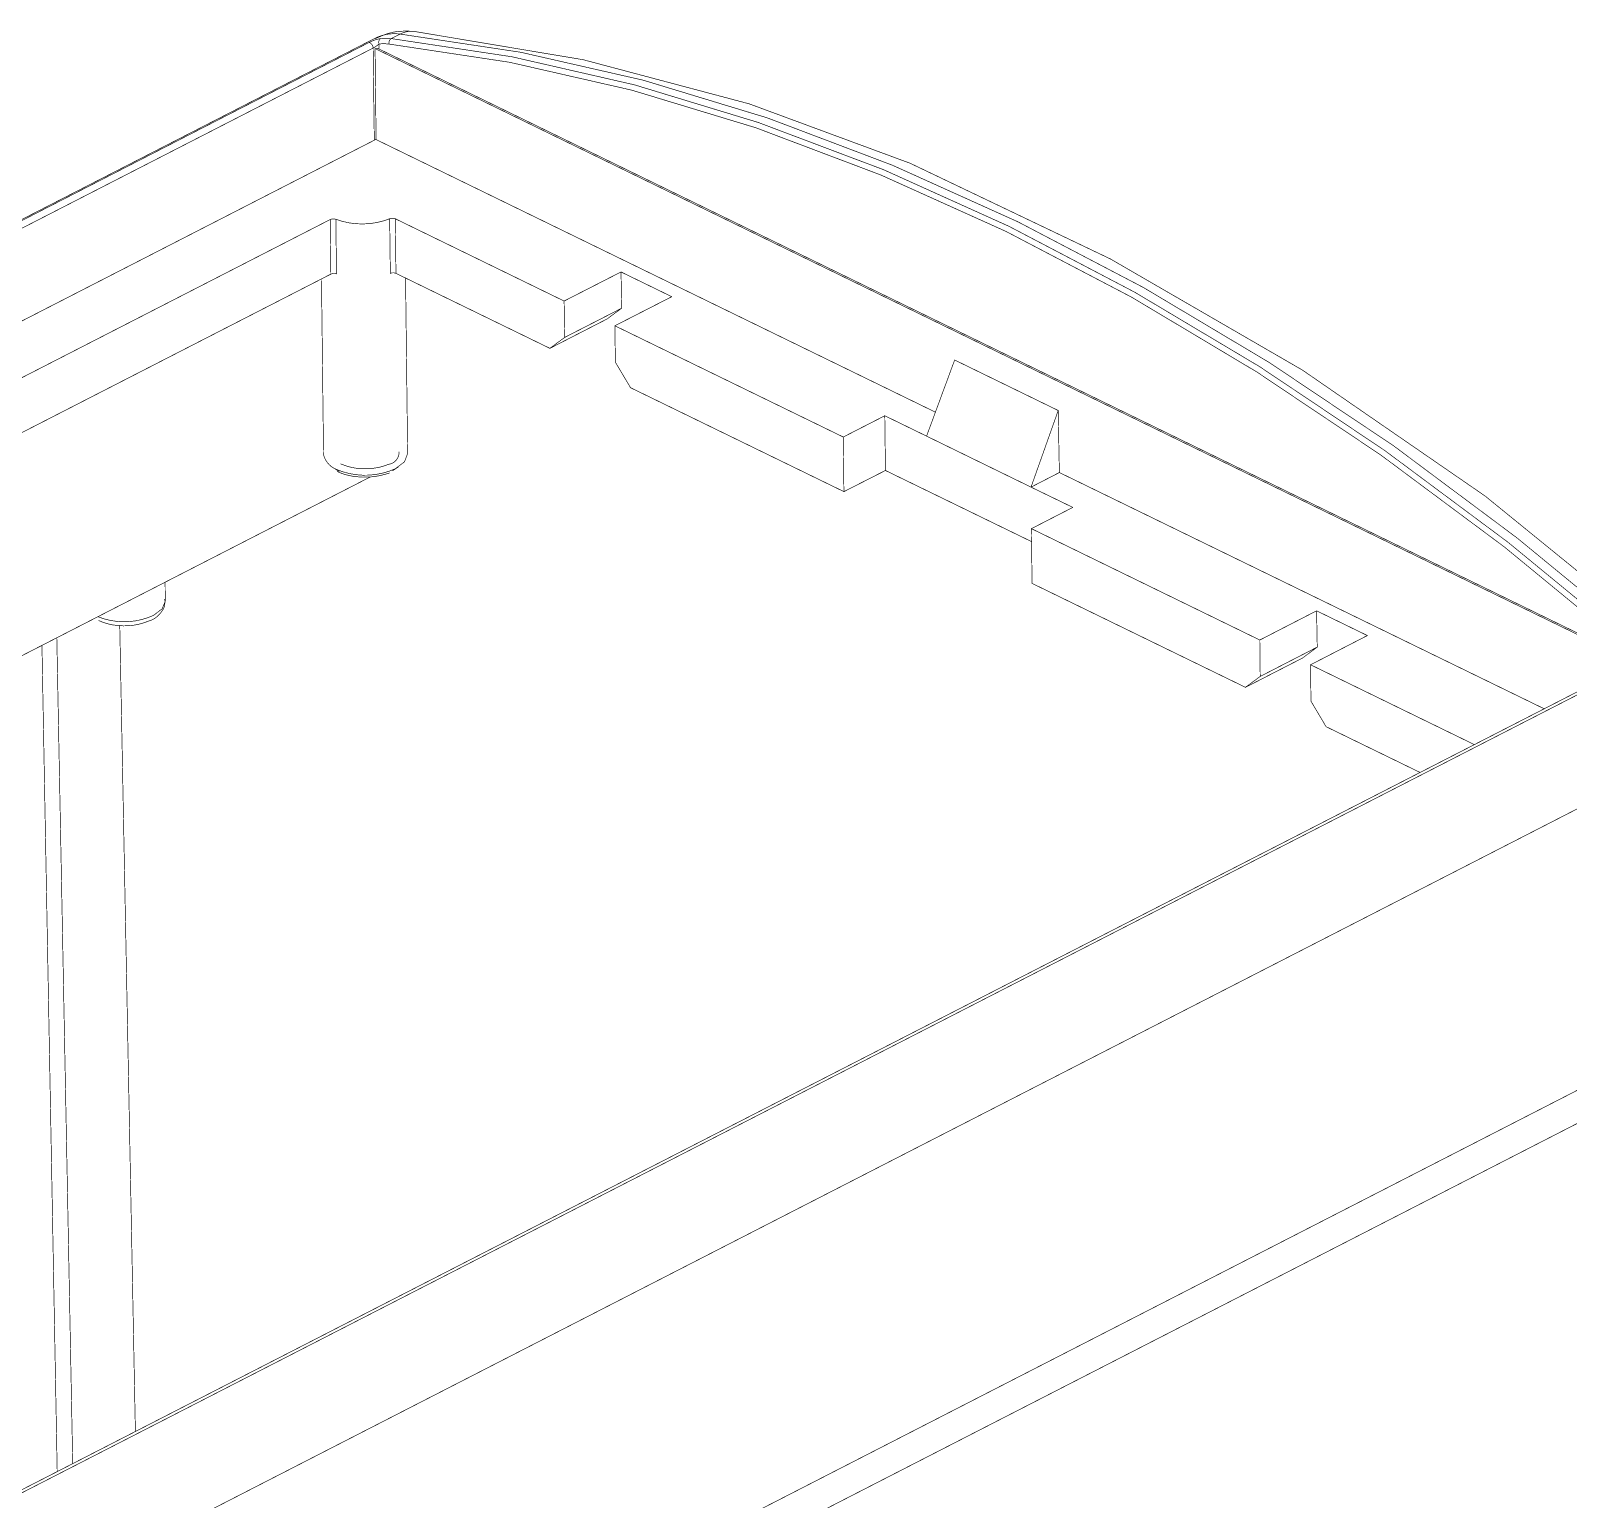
# Model space of a CAD drawing. Header units: inches. Extents: x 0 to 35.2, y -0.7 to 15.9.
# Drawn here: x 19.232 to 20.432, y 3.439 to 4.585 of the extents above; entities that cross this region are included whole.
import ezdxf

# ---------------------------------------------------------------- set-up
doc = ezdxf.new("R2010")
doc.units = ezdxf.units.IN
doc.header["$MEASUREMENT"] = 0
doc.layers.add('Dimensions', color=6, linetype='Continuous')

msp = doc.modelspace()

# ---------------------------------------------------------------- linework, layer by layer
at = {"layer": 'Dimensions'}
for points in [[(19.5008, 4.5787, 0.0005, 0.0005, -0.150292), (19.5203, 4.5819, 0.0005, 0.0005, 0)], [(19.5068, 4.5809, 0.0005, 0.0005, -0.073686), (19.5187, 4.584, 0.0005, 0.0005, 0)], [(19.5187, 4.584, 0.0005, 0.0005, -0.037207), (19.5311, 4.584, 0.0005, 0.0005, 0)], [(19.5203, 4.5819, 0.0005, 0.0005, -0.149597), (19.5311, 4.584, 0.0005, 0.0005, 0)], [(19.5311, 4.584, 0.0005, 0.0005, -0.07054), (19.9182, 4.4811, 0.0005, 0.0005, 0)], [(17.5182, 3.5615, 0.0005, 0.0005, 0), (19.5008, 4.5787, 0.0005, 0.0005, 0)], [(17.5362, 3.5699, 0.0005, 0.0005, 0), (19.4957, 4.5752, 0.0005, 0.0005, 0)], [(17.5448, 3.5683, 0.0005, 0.0005, 0), (19.4992, 4.571, 0.0005, 0.0005, 0)], [(19.4957, 4.5752, 0.0005, 0.0005, -0.008457), (19.4975, 4.576, 0.0005, 0.0005, 0)], [(19.4957, 4.5752, 0.0005, 0.0005, -0.243518), (19.4976, 4.5745, 0.0005, 0.0005, 0)], [(19.4975, 4.576, 0.0005, 0.0005, -0.013573), (19.4995, 4.5769, 0.0005, 0.0005, 0)], [(19.4976, 4.5745, 0.0005, 0.0005, -0.070936), (19.4984, 4.5735, 0.0005, 0.0005, 0)], [(19.4984, 4.5735, 0.0005, 0.0005, -0.138329), (19.4992, 4.571, 0.0005, 0.0005, 0)], [(19.5013, 4.5723, 0.0005, 0.0005, -0.028342), (19.4992, 4.571, 0.0005, 0.0005, 0)], [(19.4992, 4.571, 0.0005, 0.0005, 0), (19.5001, 4.4991, 0.0005, 0.0005, 0)], [(19.4995, 4.5769, 0.0005, 0.0005, -0.014367), (19.5016, 4.5776, 0.0005, 0.0005, 0)], [(19.5007, 4.5706, 0.0005, 0.0005, -0.14275), (19.5039, 4.5702, 0.0005, 0.0005, 0)], [(19.5007, 4.5706, 0.0005, 0.0005, 0), (20.4834, 4.0917, 0.0005, 0.0005, 0)], [(19.5007, 4.5706, 0.0005, 0.0005, 0), (19.5015, 4.4996, 0.0005, 0.0005, 0)], [(19.501, 4.5784, 0.0005, 0.0005, -0.008968), (19.5068, 4.5809, 0.0005, 0.0005, 0)], [(19.5013, 4.5723, 0.0005, 0.0005, 0), (19.5023, 4.573, 0.0005, 0.0005, 0)], [(19.5016, 4.5776, 0.0005, 0.0005, -0.041106), (19.5051, 4.5784, 0.0005, 0.0005, 0)], [(19.5023, 4.573, 0.0005, 0.0005, 0), (19.5031, 4.5736, 0.0005, 0.0005, 0)], [(19.5031, 4.5736, 0.0005, 0.0005, 0), (19.5038, 4.5742, 0.0005, 0.0005, 0)], [(19.5038, 4.5742, 0.0005, 0.0005, -0.189301), (19.5039, 4.5771, 0.0005, 0.0005, 0)], [(19.5038, 4.5742, 0.0005, 0.0005, -0.05433), (19.5117, 4.5741, 0.0005, 0.0005, 0)], [(19.5038, 4.5742, 0.0005, 0.0005, 0), (19.5039, 4.5702, 0.0005, 0.0005, 0)], [(19.5039, 4.5702, 0.0005, 0.0005, 0), (20.4845, 4.0923, 0.0005, 0.0005, 0)], [(19.5039, 4.5771, 0.0005, 0.0005, -0.157103), (19.5051, 4.5784, 0.0005, 0.0005, 0)], [(19.5051, 4.5784, 0.0005, 0.0005, -0.05433), (19.5133, 4.5784, 0.0005, 0.0005, 0)], [(19.5117, 4.5741, 0.0005, 0.0005, -0.324183), (19.5133, 4.5784, 0.0005, 0.0005, 0)], [(19.5117, 4.5741, 0.0005, 0.0005, 0), (19.6057, 4.5599, 0.0005, 0.0005, 0)], [(19.5133, 4.5784, 0.0005, 0.0005, 0), (19.5203, 4.5819, 0.0005, 0.0005, 0)], [(19.5133, 4.5784, 0.0005, 0.0005, 0), (19.6075, 4.5642, 0.0005, 0.0005, 0)], [(19.5203, 4.5819, 0.0005, 0.0005, 0), (19.6144, 4.5677, 0.0005, 0.0005, 0)], [(19.6057, 4.5599, 0.0005, 0.0005, 0), (19.7012, 4.5381, 0.0005, 0.0005, 0)], [(19.6075, 4.5642, 0.0005, 0.0005, 0), (19.7031, 4.5423, 0.0005, 0.0005, 0)], [(19.6144, 4.5677, 0.0005, 0.0005, 0), (19.71, 4.5459, 0.0005, 0.0005, 0)], [(19.7012, 4.5381, 0.0005, 0.0005, 0), (19.7978, 4.5088, 0.0005, 0.0005, 0)], [(19.7031, 4.5423, 0.0005, 0.0005, 0), (19.7998, 4.5129, 0.0005, 0.0005, 0)], [(19.71, 4.5459, 0.0005, 0.0005, 0), (19.8068, 4.5165, 0.0005, 0.0005, 0)], [(19.7998, 4.5129, 0.0005, 0.0005, 0), (19.8974, 4.4761, 0.0005, 0.0005, 0)], [(19.8068, 4.5165, 0.0005, 0.0005, 0), (19.9043, 4.4796, 0.0005, 0.0005, 0)], [(18.89, 4.1861, 0.0005, 0.0005, 0), (19.5001, 4.4991, 0.0005, 0.0005, 0)], [(19.5001, 4.4991, 0.0005, 0.0005, -0.081248), (19.5015, 4.4996, 0.0005, 0.0005, 0)], [(19.5015, 4.4996, 0.0005, 0.0005, 0), (19.9379, 4.2869, 0.0005, 0.0005, 0)], [(19.7978, 4.5088, 0.0005, 0.0005, 0), (19.8952, 4.472, 0.0005, 0.0005, 0)], [(19.8974, 4.4761, 0.0005, 0.0005, 0), (19.9953, 4.4319, 0.0005, 0.0005, 0)], [(19.9043, 4.4796, 0.0005, 0.0005, 0), (20.0023, 4.4354, 0.0005, 0.0005, 0)], [(19.9182, 4.4811, 0.0005, 0.0005, -0.079096), (20.5012, 4.1122, 0.0005, 0.0005, 0)], [(19.8952, 4.472, 0.0005, 0.0005, 0), (19.993, 4.4279, 0.0005, 0.0005, 0)], [(19.5121, 4.4378, 0.0005, 0.0005, -0.198), (19.5165, 4.4378, 0.0005, 0.0005, 0)], [(18.966, 4.1809, 0.0005, 0.0005, 0), (19.4657, 4.4372, 0.0005, 0.0005, 0)], [(19.4657, 4.4372, 0.0005, 0.0005, -0.197948), (19.4701, 4.4374, 0.0005, 0.0005, 0)], [(19.4657, 4.4372, 0.0005, 0.0005, 0), (19.4662, 4.3946, 0.0005, 0.0005, 0)], [(19.5121, 4.4378, 0.0005, 0.0005, -0.183961), (19.4701, 4.4374, 0.0005, 0.0005, 0)], [(19.4701, 4.4374, 0.0005, 0.0005, 0), (19.4706, 4.3948, 0.0005, 0.0005, 0)], [(19.5121, 4.4378, 0.0005, 0.0005, 0), (19.5126, 4.3952, 0.0005, 0.0005, 0)], [(19.5165, 4.4378, 0.0005, 0.0005, 0), (19.6482, 4.3736, 0.0005, 0.0005, 0)], [(19.5165, 4.4378, 0.0005, 0.0005, 0), (19.517, 4.3952, 0.0005, 0.0005, 0)], [(19.993, 4.4279, 0.0005, 0.0005, 0), (20.091, 4.3766, 0.0005, 0.0005, 0)], [(19.9953, 4.4319, 0.0005, 0.0005, 0), (20.0934, 4.3805, 0.0005, 0.0005, 0)], [(20.0023, 4.4354, 0.0005, 0.0005, 0), (20.1003, 4.3841, 0.0005, 0.0005, 0)], [(18.9755, 4.1429, 0.0005, 0.0005, 0), (19.4662, 4.3946, 0.0005, 0.0005, 0)], [(19.4589, 4.3909, 0.0005, 0.0005, 0), (19.4605, 4.2538, 0.0005, 0.0005, 0)], [(19.4662, 4.3946, 0.0005, 0.0005, -0.197948), (19.4706, 4.3948, 0.0005, 0.0005, 0)], [(19.5126, 4.3952, 0.0005, 0.0005, -0.198), (19.517, 4.3952, 0.0005, 0.0005, 0)], [(19.517, 4.3952, 0.0005, 0.0005, 0), (19.6371, 4.3367, 0.0005, 0.0005, 0)], [(19.5245, 4.3915, 0.0005, 0.0005, 0), (19.5261, 4.2546, 0.0005, 0.0005, 0)], [(19.6482, 4.3736, 0.0005, 0.0005, 0), (19.6926, 4.3963, 0.0005, 0.0005, 0)], [(19.6926, 4.3963, 0.0005, 0.0005, 0), (19.6931, 4.368, 0.0005, 0.0005, 0)], [(19.6926, 4.3963, 0.0005, 0.0005, 0), (19.7322, 4.377, 0.0005, 0.0005, 0)], [(20.0934, 4.3805, 0.0005, 0.0005, 0), (20.1912, 4.3222, 0.0005, 0.0005, 0)], [(20.1003, 4.3841, 0.0005, 0.0005, 0), (20.1981, 4.3258, 0.0005, 0.0005, 0)], [(19.6482, 4.3736, 0.0005, 0.0005, 0), (19.6486, 4.3452, 0.0005, 0.0005, 0)], [(19.6486, 4.3452, 0.0005, 0.0005, 0), (19.6931, 4.368, 0.0005, 0.0005, 0)], [(19.6817, 4.3596, 0.0005, 0.0005, 0), (19.6931, 4.368, 0.0005, 0.0005, 0)], [(19.6878, 4.3543, 0.0005, 0.0005, 0), (19.7322, 4.377, 0.0005, 0.0005, 0)], [(20.091, 4.3766, 0.0005, 0.0005, 0), (20.1886, 4.3183, 0.0005, 0.0005, 0)], [(19.6371, 4.3367, 0.0005, 0.0005, 0), (19.6817, 4.3596, 0.0005, 0.0005, 0)], [(19.6878, 4.3543, 0.0005, 0.0005, 0), (19.866, 4.2675, 0.0005, 0.0005, 0)], [(19.6878, 4.3543, 0.0005, 0.0005, 0), (19.6882, 4.3259, 0.0005, 0.0005, 0)], [(19.6371, 4.3367, 0.0005, 0.0005, 0), (19.6486, 4.3452, 0.0005, 0.0005, 0)], [(19.6882, 4.3259, 0.0005, 0.0005, 0), (19.7, 4.306, 0.0005, 0.0005, 0)], [(19.931, 4.2682, 0.0005, 0.0005, 0), (19.9529, 4.3276, 0.0005, 0.0005, 0)], [(19.9529, 4.3276, 0.0005, 0.0005, 0), (20.0337, 4.2882, 0.0005, 0.0005, 0)], [(20.1886, 4.3183, 0.0005, 0.0005, 0), (20.2856, 4.2533, 0.0005, 0.0005, 0)], [(20.1912, 4.3222, 0.0005, 0.0005, 0), (20.2883, 4.2571, 0.0005, 0.0005, 0)], [(20.1981, 4.3258, 0.0005, 0.0005, 0), (20.2953, 4.2607, 0.0005, 0.0005, 0)], [(19.7, 4.306, 0.0005, 0.0005, 0), (19.8665, 4.2249, 0.0005, 0.0005, 0)], [(19.866, 4.2675, 0.0005, 0.0005, 0), (19.8984, 4.2841, 0.0005, 0.0005, 0)], [(19.8984, 4.2841, 0.0005, 0.0005, 0), (19.931, 4.2682, 0.0005, 0.0005, 0)], [(19.8984, 4.2841, 0.0005, 0.0005, 0), (19.8989, 4.2414, 0.0005, 0.0005, 0)], [(20.0125, 4.2284, 0.0005, 0.0005, 0), (20.0337, 4.2882, 0.0005, 0.0005, 0)], [(20.0337, 4.2882, 0.0005, 0.0005, 0), (20.0346, 4.2398, 0.0005, 0.0005, 0)], [(19.866, 4.2675, 0.0005, 0.0005, 0), (19.8665, 4.2249, 0.0005, 0.0005, 0)], [(19.931, 4.2682, 0.0005, 0.0005, 0), (20.0125, 4.2284, 0.0005, 0.0005, 0)], [(20.2953, 4.2607, 0.0005, 0.0005, 0), (20.3914, 4.189, 0.0005, 0.0005, 0)], [(19.4704, 4.2423, 0.0005, 0.0005, -0.242771), (19.4605, 4.2538, 0.0005, 0.0005, 0)], [(19.4992, 4.2431, 0.0005, 0.0005, -0.136366), (19.474, 4.2465, 0.0005, 0.0005, 0)], [(19.5194, 4.2558, 0.0005, 0.0005, -0.38625), (19.5112, 4.2462, 0.0005, 0.0005, 0)], [(19.5166, 4.2428, 0.0005, 0.0005, 0), (19.5237, 4.2482, 0.0005, 0.0005, 0)], [(19.5237, 4.2482, 0.0005, 0.0005, 0), (19.5261, 4.2546, 0.0005, 0.0005, 0)], [(19.5261, 4.2546, 0.0005, 0.0005, 0), (19.5261, 4.2546, 0.0005, 0.0005, 0)], [(20.2856, 4.2533, 0.0005, 0.0005, 0), (20.3817, 4.1818, 0.0005, 0.0005, 0)], [(20.2883, 4.2571, 0.0005, 0.0005, 0), (20.3845, 4.1855, 0.0005, 0.0005, 0)], [(18.8942, 3.9271, 0.0005, 0.0005, 0), (19.4971, 4.2364, 0.0005, 0.0005, 0)], [(19.4681, 4.2435, 0.0005, 0.0005, 0), (19.4726, 4.2407, 0.0005, 0.0005, 0)], [(19.5166, 4.2428, 0.0005, 0.0005, -0.210792), (19.4704, 4.2423, 0.0005, 0.0005, 0)], [(19.4866, 4.2365, 0.0005, 0.0005, -0.087796), (19.4711, 4.2406, 0.0005, 0.0005, 0)], [(19.4726, 4.2407, 0.0005, 0.0005, 0), (19.4728, 4.2406, 0.0005, 0.0005, 0)], [(19.504, 4.2373, 0.0005, 0.0005, -0.078268), (19.4866, 4.2365, 0.0005, 0.0005, 0)], [(19.5112, 4.2462, 0.0005, 0.0005, -0.073628), (19.4992, 4.2431, 0.0005, 0.0005, 0)], [(19.5119, 4.2394, 0.0005, 0.0005, -0.02058), (19.504, 4.2373, 0.0005, 0.0005, 0)], [(19.5143, 4.2411, 0.0005, 0.0005, 0), (19.5188, 4.2441, 0.0005, 0.0005, 0)], [(19.8665, 4.2249, 0.0005, 0.0005, 0), (19.8989, 4.2414, 0.0005, 0.0005, 0)], [(19.8989, 4.2414, 0.0005, 0.0005, 0), (20.0129, 4.1859, 0.0005, 0.0005, 0)], [(20.0125, 4.2284, 0.0005, 0.0005, 0), (20.0346, 4.2398, 0.0005, 0.0005, 0)], [(20.0346, 4.2398, 0.0005, 0.0005, 0), (20.4128, 4.0555, 0.0005, 0.0005, 0)], [(20.0125, 4.2284, 0.0005, 0.0005, 0), (20.0451, 4.2126, 0.0005, 0.0005, 0)], [(20.0128, 4.196, 0.0005, 0.0005, 0), (20.0451, 4.2126, 0.0005, 0.0005, 0)], [(20.0128, 4.196, 0.0005, 0.0005, 0), (20.191, 4.1091, 0.0005, 0.0005, 0)], [(20.0128, 4.196, 0.0005, 0.0005, 0), (20.0133, 4.1533, 0.0005, 0.0005, 0)], [(20.3914, 4.189, 0.0005, 0.0005, 0), (20.4863, 4.1111, 0.0005, 0.0005, 0)], [(20.3817, 4.1818, 0.0005, 0.0005, 0), (20.4764, 4.104, 0.0005, 0.0005, 0)], [(20.3845, 4.1855, 0.0005, 0.0005, 0), (20.4794, 4.1076, 0.0005, 0.0005, 0)], [(19.3369, 4.1542, 0.0005, 0.0005, 0), (19.337, 4.1394, 0.0005, 0.0005, 0)], [(20.0133, 4.1533, 0.0005, 0.0005, 0), (20.1798, 4.0722, 0.0005, 0.0005, 0)], [(19.3346, 4.1335, 0.0005, 0.0005, 0), (19.337, 4.1394, 0.0005, 0.0005, 0)], [(19.3366, 4.141, 0.0005, 0.0005, -0.059535), (19.3366, 4.1366, 0.0005, 0.0005, 0)], [(19.3278, 4.1283, 0.0005, 0.0005, -0.204469), (19.2845, 4.1273, 0.0005, 0.0005, 0)], [(19.3322, 4.1289, 0.0005, 0.0005, -0.146338), (19.324, 4.1239, 0.0005, 0.0005, 0)], [(19.3278, 4.1283, 0.0005, 0.0005, 0), (19.3346, 4.1335, 0.0005, 0.0005, 0)], [(19.335, 4.1325, 0.0005, 0.0005, -0.045952), (19.3322, 4.1289, 0.0005, 0.0005, 0)], [(19.3366, 4.1366, 0.0005, 0.0005, -0.100649), (19.335, 4.1325, 0.0005, 0.0005, 0)], [(20.191, 4.1091, 0.0005, 0.0005, 0), (20.2353, 4.1319, 0.0005, 0.0005, 0)], [(20.2353, 4.1319, 0.0005, 0.0005, 0), (20.2749, 4.1126, 0.0005, 0.0005, 0)], [(20.2353, 4.1319, 0.0005, 0.0005, 0), (20.2358, 4.1036, 0.0005, 0.0005, 0)], [(19.3002, 4.1204, 0.0005, 0.0005, -0.090743), (19.2851, 4.1243, 0.0005, 0.0005, 0)], [(19.3167, 4.1215, 0.0005, 0.0005, -0.083094), (19.3002, 4.1204, 0.0005, 0.0005, 0)], [(19.3015, 4.1205, 0.0005, 0.0005, 0), (19.3137, 3.4916, 0.0005, 0.0005, 0)], [(19.324, 4.1239, 0.0005, 0.0005, -0.024714), (19.3167, 4.1215, 0.0005, 0.0005, 0)], [(19.2408, 4.1049, 0.0005, 0.0005, 0), (19.2527, 3.4603, 0.0005, 0.0005, 0)], [(19.2524, 4.1108, 0.0005, 0.0005, 0), (19.2648, 3.4665, 0.0005, 0.0005, 0)], [(20.191, 4.1091, 0.0005, 0.0005, 0), (20.1913, 4.0807, 0.0005, 0.0005, 0)], [(20.1913, 4.0807, 0.0005, 0.0005, 0), (20.2358, 4.1036, 0.0005, 0.0005, 0)], [(20.2244, 4.0951, 0.0005, 0.0005, 0), (20.2358, 4.1036, 0.0005, 0.0005, 0)], [(20.2306, 4.0898, 0.0005, 0.0005, 0), (20.2749, 4.1126, 0.0005, 0.0005, 0)], [(18.5259, 3.0874, 0.0005, 0.0005, 0), (20.4853, 4.0926, 0.0005, 0.0005, 0)], [(18.5285, 3.0863, 0.0005, 0.0005, 0), (20.488, 4.0916, 0.0005, 0.0005, 0)], [(20.1798, 4.0722, 0.0005, 0.0005, 0), (20.2244, 4.0951, 0.0005, 0.0005, 0)], [(20.1798, 4.0722, 0.0005, 0.0005, 0), (20.1913, 4.0807, 0.0005, 0.0005, 0)], [(20.2306, 4.0898, 0.0005, 0.0005, 0), (20.3584, 4.0275, 0.0005, 0.0005, 0)], [(20.2306, 4.0898, 0.0005, 0.0005, 0), (20.2309, 4.0614, 0.0005, 0.0005, 0)], [(20.2309, 4.0614, 0.0005, 0.0005, 0), (20.2427, 4.0415, 0.0005, 0.0005, 0)], [(20.2427, 4.0415, 0.0005, 0.0005, 0), (20.316, 4.0058, 0.0005, 0.0005, 0)], [(18.5456, 3.0062, 0.0005, 0.0005, 0), (20.5282, 4.0233, 0.0005, 0.0005, 0)], [(18.5482, 2.7879, 0.0005, 0.0005, 0), (20.5307, 3.805, 0.0005, 0.0005, 0)], [(18.56, 2.7681, 0.0005, 0.0005, 0), (20.5425, 3.7852, 0.0005, 0.0005, 0)]]:
    msp.add_lwpolyline(points, format="xyseb", dxfattribs=at)
for points in [[(19.5185, 4.584, 0.00025, 0.00025, 1), (19.5188, 4.584, 0.00025, 0.00025, 1)], [(19.5185, 4.584, 0.00025, 0.00025, 1), (19.5188, 4.584, 0.00025, 0.00025, 1)], [(19.531, 4.584, 0.00025, 0.00025, 1), (19.5312, 4.584, 0.00025, 0.00025, 1)], [(19.531, 4.584, 0.00025, 0.00025, 1), (19.5312, 4.584, 0.00025, 0.00025, 1)], [(19.5309, 4.584, 0.00025, 0.00025, 1), (19.5312, 4.584, 0.00025, 0.00025, 1)], [(19.4955, 4.5752, 0.00025, 0.00025, 1), (19.4958, 4.5752, 0.00025, 0.00025, 1)], [(19.4955, 4.5752, 0.00025, 0.00025, 1), (19.4958, 4.5752, 0.00025, 0.00025, 1)], [(19.4955, 4.5752, 0.00025, 0.00025, 1), (19.4958, 4.5752, 0.00025, 0.00025, 1)], [(19.4974, 4.576, 0.00025, 0.00025, 1), (19.4976, 4.576, 0.00025, 0.00025, 1)], [(19.4974, 4.576, 0.00025, 0.00025, 1), (19.4976, 4.576, 0.00025, 0.00025, 1)], [(19.4974, 4.5745, 0.00025, 0.00025, 1), (19.4977, 4.5745, 0.00025, 0.00025, 1)], [(19.4974, 4.5745, 0.00025, 0.00025, 1), (19.4977, 4.5745, 0.00025, 0.00025, 1)], [(19.4983, 4.5735, 0.00025, 0.00025, 1), (19.4985, 4.5735, 0.00025, 0.00025, 1)], [(19.4983, 4.5735, 0.00025, 0.00025, 1), (19.4985, 4.5735, 0.00025, 0.00025, 1)], [(19.4991, 4.571, 0.00025, 0.00025, 1), (19.4994, 4.571, 0.00025, 0.00025, 1)], [(19.4991, 4.571, 0.00025, 0.00025, 1), (19.4994, 4.571, 0.00025, 0.00025, 1)], [(19.4991, 4.571, 0.00025, 0.00025, 1), (19.4994, 4.571, 0.00025, 0.00025, 1)], [(19.4991, 4.571, 0.00025, 0.00025, 1), (19.4994, 4.571, 0.00025, 0.00025, 1)], [(19.4994, 4.5769, 0.00025, 0.00025, 1), (19.4997, 4.5769, 0.00025, 0.00025, 1)], [(19.4994, 4.5769, 0.00025, 0.00025, 1), (19.4997, 4.5769, 0.00025, 0.00025, 1)], [(19.5006, 4.5706, 0.00025, 0.00025, 1), (19.5008, 4.5706, 0.00025, 0.00025, 1)], [(19.5006, 4.5706, 0.00025, 0.00025, 1), (19.5008, 4.5706, 0.00025, 0.00025, 1)], [(19.5006, 4.5706, 0.00025, 0.00025, 1), (19.5008, 4.5706, 0.00025, 0.00025, 1)], [(19.5007, 4.5787, 0.00025, 0.00025, 1), (19.5009, 4.5787, 0.00025, 0.00025, 1)], [(19.5007, 4.5787, 0.00025, 0.00025, 1), (19.5009, 4.5787, 0.00025, 0.00025, 1)], [(19.5009, 4.5784, 0.00025, 0.00025, 1), (19.5012, 4.5784, 0.00025, 0.00025, 1)], [(19.5012, 4.5723, 0.00025, 0.00025, 1), (19.5014, 4.5723, 0.00025, 0.00025, 1)], [(19.5012, 4.5723, 0.00025, 0.00025, 1), (19.5014, 4.5723, 0.00025, 0.00025, 1)], [(19.5015, 4.5776, 0.00025, 0.00025, 1), (19.5017, 4.5776, 0.00025, 0.00025, 1)], [(19.5015, 4.5776, 0.00025, 0.00025, 1), (19.5017, 4.5776, 0.00025, 0.00025, 1)], [(19.5021, 4.573, 0.00025, 0.00025, 1), (19.5024, 4.573, 0.00025, 0.00025, 1)], [(19.5021, 4.573, 0.00025, 0.00025, 1), (19.5024, 4.573, 0.00025, 0.00025, 1)], [(19.503, 4.5736, 0.00025, 0.00025, 1), (19.5032, 4.5736, 0.00025, 0.00025, 1)], [(19.503, 4.5736, 0.00025, 0.00025, 1), (19.5032, 4.5736, 0.00025, 0.00025, 1)], [(19.5037, 4.5742, 0.00025, 0.00025, 1), (19.504, 4.5742, 0.00025, 0.00025, 1)], [(19.5037, 4.5742, 0.00025, 0.00025, 1), (19.504, 4.5742, 0.00025, 0.00025, 1)], [(19.5037, 4.5742, 0.00025, 0.00025, 1), (19.504, 4.5742, 0.00025, 0.00025, 1)], [(19.5037, 4.5742, 0.00025, 0.00025, 1), (19.504, 4.5742, 0.00025, 0.00025, 1)], [(19.5038, 4.5702, 0.00025, 0.00025, 1), (19.504, 4.5702, 0.00025, 0.00025, 1)], [(19.5038, 4.5702, 0.00025, 0.00025, 1), (19.504, 4.5702, 0.00025, 0.00025, 1)], [(19.5038, 4.5702, 0.00025, 0.00025, 1), (19.504, 4.5702, 0.00025, 0.00025, 1)], [(19.5038, 4.5771, 0.00025, 0.00025, 1), (19.5041, 4.5771, 0.00025, 0.00025, 1)], [(19.5038, 4.5771, 0.00025, 0.00025, 1), (19.5041, 4.5771, 0.00025, 0.00025, 1)], [(19.505, 4.5784, 0.00025, 0.00025, 1), (19.5052, 4.5784, 0.00025, 0.00025, 1)], [(19.505, 4.5784, 0.00025, 0.00025, 1), (19.5052, 4.5784, 0.00025, 0.00025, 1)], [(19.505, 4.5784, 0.00025, 0.00025, 1), (19.5052, 4.5784, 0.00025, 0.00025, 1)], [(19.5067, 4.5809, 0.00025, 0.00025, 1), (19.5069, 4.5809, 0.00025, 0.00025, 1)], [(19.5067, 4.5809, 0.00025, 0.00025, 1), (19.5069, 4.5809, 0.00025, 0.00025, 1)], [(19.5116, 4.5741, 0.00025, 0.00025, 1), (19.5119, 4.5741, 0.00025, 0.00025, 1)], [(19.5116, 4.5741, 0.00025, 0.00025, 1), (19.5119, 4.5741, 0.00025, 0.00025, 1)], [(19.5116, 4.5741, 0.00025, 0.00025, 1), (19.5119, 4.5741, 0.00025, 0.00025, 1)], [(19.5132, 4.5784, 0.00025, 0.00025, 1), (19.5135, 4.5784, 0.00025, 0.00025, 1)], [(19.5132, 4.5784, 0.00025, 0.00025, 1), (19.5135, 4.5784, 0.00025, 0.00025, 1)], [(19.5132, 4.5784, 0.00025, 0.00025, 1), (19.5135, 4.5784, 0.00025, 0.00025, 1)], [(19.5132, 4.5784, 0.00025, 0.00025, 1), (19.5135, 4.5784, 0.00025, 0.00025, 1)], [(19.5201, 4.5819, 0.00025, 0.00025, 1), (19.5204, 4.5819, 0.00025, 0.00025, 1)], [(19.5201, 4.5819, 0.00025, 0.00025, 1), (19.5204, 4.5819, 0.00025, 0.00025, 1)], [(19.5201, 4.5819, 0.00025, 0.00025, 1), (19.5204, 4.5819, 0.00025, 0.00025, 1)], [(19.5201, 4.5819, 0.00025, 0.00025, 1), (19.5204, 4.5819, 0.00025, 0.00025, 1)], [(19.6056, 4.5599, 0.00025, 0.00025, 1), (19.6059, 4.5599, 0.00025, 0.00025, 1)], [(19.6056, 4.5599, 0.00025, 0.00025, 1), (19.6059, 4.5599, 0.00025, 0.00025, 1)], [(19.6073, 4.5642, 0.00025, 0.00025, 1), (19.6076, 4.5642, 0.00025, 0.00025, 1)], [(19.6073, 4.5642, 0.00025, 0.00025, 1), (19.6076, 4.5642, 0.00025, 0.00025, 1)], [(19.6143, 4.5677, 0.00025, 0.00025, 1), (19.6145, 4.5677, 0.00025, 0.00025, 1)], [(19.6143, 4.5677, 0.00025, 0.00025, 1), (19.6145, 4.5677, 0.00025, 0.00025, 1)], [(19.7011, 4.5381, 0.00025, 0.00025, 1), (19.7013, 4.5381, 0.00025, 0.00025, 1)], [(19.7011, 4.5381, 0.00025, 0.00025, 1), (19.7013, 4.5381, 0.00025, 0.00025, 1)], [(19.703, 4.5423, 0.00025, 0.00025, 1), (19.7032, 4.5423, 0.00025, 0.00025, 1)], [(19.703, 4.5423, 0.00025, 0.00025, 1), (19.7032, 4.5423, 0.00025, 0.00025, 1)], [(19.7099, 4.5459, 0.00025, 0.00025, 1), (19.7101, 4.5459, 0.00025, 0.00025, 1)], [(19.7099, 4.5459, 0.00025, 0.00025, 1), (19.7101, 4.5459, 0.00025, 0.00025, 1)], [(19.7997, 4.5129, 0.00025, 0.00025, 1), (19.8, 4.5129, 0.00025, 0.00025, 1)], [(19.7997, 4.5129, 0.00025, 0.00025, 1), (19.8, 4.5129, 0.00025, 0.00025, 1)], [(19.8066, 4.5165, 0.00025, 0.00025, 1), (19.8069, 4.5165, 0.00025, 0.00025, 1)], [(19.8066, 4.5165, 0.00025, 0.00025, 1), (19.8069, 4.5165, 0.00025, 0.00025, 1)], [(19.4999, 4.4991, 0.00025, 0.00025, 1), (19.5002, 4.4991, 0.00025, 0.00025, 1)], [(19.4999, 4.4991, 0.00025, 0.00025, 1), (19.5002, 4.4991, 0.00025, 0.00025, 1)], [(19.4999, 4.4991, 0.00025, 0.00025, 1), (19.5002, 4.4991, 0.00025, 0.00025, 1)], [(19.5014, 4.4996, 0.00025, 0.00025, 1), (19.5017, 4.4996, 0.00025, 0.00025, 1)], [(19.5014, 4.4996, 0.00025, 0.00025, 1), (19.5017, 4.4996, 0.00025, 0.00025, 1)], [(19.5014, 4.4996, 0.00025, 0.00025, 1), (19.5017, 4.4996, 0.00025, 0.00025, 1)], [(19.7977, 4.5088, 0.00025, 0.00025, 1), (19.798, 4.5088, 0.00025, 0.00025, 1)], [(19.7977, 4.5088, 0.00025, 0.00025, 1), (19.798, 4.5088, 0.00025, 0.00025, 1)], [(19.8972, 4.4761, 0.00025, 0.00025, 1), (19.8975, 4.4761, 0.00025, 0.00025, 1)], [(19.8972, 4.4761, 0.00025, 0.00025, 1), (19.8975, 4.4761, 0.00025, 0.00025, 1)], [(19.9042, 4.4796, 0.00025, 0.00025, 1), (19.9044, 4.4796, 0.00025, 0.00025, 1)], [(19.9042, 4.4796, 0.00025, 0.00025, 1), (19.9044, 4.4796, 0.00025, 0.00025, 1)], [(19.9181, 4.4811, 0.00025, 0.00025, 1), (19.9183, 4.4811, 0.00025, 0.00025, 1)], [(19.9181, 4.4811, 0.00025, 0.00025, 1), (19.9183, 4.4811, 0.00025, 0.00025, 1)], [(19.8951, 4.472, 0.00025, 0.00025, 1), (19.8953, 4.472, 0.00025, 0.00025, 1)], [(19.8951, 4.472, 0.00025, 0.00025, 1), (19.8953, 4.472, 0.00025, 0.00025, 1)], [(19.4656, 4.4372, 0.00025, 0.00025, 1), (19.4658, 4.4372, 0.00025, 0.00025, 1)], [(19.4656, 4.4372, 0.00025, 0.00025, 1), (19.4658, 4.4372, 0.00025, 0.00025, 1)], [(19.4656, 4.4372, 0.00025, 0.00025, 1), (19.4658, 4.4372, 0.00025, 0.00025, 1)], [(19.47, 4.4374, 0.00025, 0.00025, 1), (19.4703, 4.4374, 0.00025, 0.00025, 1)], [(19.47, 4.4374, 0.00025, 0.00025, 1), (19.4703, 4.4374, 0.00025, 0.00025, 1)], [(19.47, 4.4374, 0.00025, 0.00025, 1), (19.4703, 4.4374, 0.00025, 0.00025, 1)], [(19.512, 4.4378, 0.00025, 0.00025, 1), (19.5122, 4.4378, 0.00025, 0.00025, 1)], [(19.512, 4.4378, 0.00025, 0.00025, 1), (19.5122, 4.4378, 0.00025, 0.00025, 1)], [(19.512, 4.4378, 0.00025, 0.00025, 1), (19.5122, 4.4378, 0.00025, 0.00025, 1)], [(19.5164, 4.4378, 0.00025, 0.00025, 1), (19.5167, 4.4378, 0.00025, 0.00025, 1)], [(19.5164, 4.4378, 0.00025, 0.00025, 1), (19.5167, 4.4378, 0.00025, 0.00025, 1)], [(19.5164, 4.4378, 0.00025, 0.00025, 1), (19.5167, 4.4378, 0.00025, 0.00025, 1)], [(19.9929, 4.4279, 0.00025, 0.00025, 1), (19.9932, 4.4279, 0.00025, 0.00025, 1)], [(19.9929, 4.4279, 0.00025, 0.00025, 1), (19.9932, 4.4279, 0.00025, 0.00025, 1)], [(19.9952, 4.4319, 0.00025, 0.00025, 1), (19.9955, 4.4319, 0.00025, 0.00025, 1)], [(19.9952, 4.4319, 0.00025, 0.00025, 1), (19.9955, 4.4319, 0.00025, 0.00025, 1)], [(20.0021, 4.4354, 0.00025, 0.00025, 1), (20.0024, 4.4354, 0.00025, 0.00025, 1)], [(20.0021, 4.4354, 0.00025, 0.00025, 1), (20.0024, 4.4354, 0.00025, 0.00025, 1)], [(19.4588, 4.3909, 0.00025, 0.00025, 1), (19.459, 4.3909, 0.00025, 0.00025, 1)], [(19.4661, 4.3946, 0.00025, 0.00025, 1), (19.4663, 4.3946, 0.00025, 0.00025, 1)], [(19.4661, 4.3946, 0.00025, 0.00025, 1), (19.4663, 4.3946, 0.00025, 0.00025, 1)], [(19.4661, 4.3946, 0.00025, 0.00025, 1), (19.4663, 4.3946, 0.00025, 0.00025, 1)], [(19.4705, 4.3948, 0.00025, 0.00025, 1), (19.4708, 4.3948, 0.00025, 0.00025, 1)], [(19.4705, 4.3948, 0.00025, 0.00025, 1), (19.4708, 4.3948, 0.00025, 0.00025, 1)], [(19.5125, 4.3952, 0.00025, 0.00025, 1), (19.5127, 4.3952, 0.00025, 0.00025, 1)], [(19.5125, 4.3952, 0.00025, 0.00025, 1), (19.5127, 4.3952, 0.00025, 0.00025, 1)], [(19.5169, 4.3952, 0.00025, 0.00025, 1), (19.5172, 4.3952, 0.00025, 0.00025, 1)], [(19.5169, 4.3952, 0.00025, 0.00025, 1), (19.5172, 4.3952, 0.00025, 0.00025, 1)], [(19.5169, 4.3952, 0.00025, 0.00025, 1), (19.5172, 4.3952, 0.00025, 0.00025, 1)], [(19.5244, 4.3915, 0.00025, 0.00025, 1), (19.5246, 4.3915, 0.00025, 0.00025, 1)], [(19.6924, 4.3963, 0.00025, 0.00025, 1), (19.6927, 4.3963, 0.00025, 0.00025, 1)], [(19.6924, 4.3963, 0.00025, 0.00025, 1), (19.6927, 4.3963, 0.00025, 0.00025, 1)], [(19.6924, 4.3963, 0.00025, 0.00025, 1), (19.6927, 4.3963, 0.00025, 0.00025, 1)], [(20.0933, 4.3805, 0.00025, 0.00025, 1), (20.0935, 4.3805, 0.00025, 0.00025, 1)], [(20.0933, 4.3805, 0.00025, 0.00025, 1), (20.0935, 4.3805, 0.00025, 0.00025, 1)], [(20.1002, 4.3841, 0.00025, 0.00025, 1), (20.1004, 4.3841, 0.00025, 0.00025, 1)], [(20.1002, 4.3841, 0.00025, 0.00025, 1), (20.1004, 4.3841, 0.00025, 0.00025, 1)], [(19.6481, 4.3736, 0.00025, 0.00025, 1), (19.6484, 4.3736, 0.00025, 0.00025, 1)], [(19.6481, 4.3736, 0.00025, 0.00025, 1), (19.6484, 4.3736, 0.00025, 0.00025, 1)], [(19.6481, 4.3736, 0.00025, 0.00025, 1), (19.6484, 4.3736, 0.00025, 0.00025, 1)], [(19.693, 4.368, 0.00025, 0.00025, 1), (19.6932, 4.368, 0.00025, 0.00025, 1)], [(19.693, 4.368, 0.00025, 0.00025, 1), (19.6932, 4.368, 0.00025, 0.00025, 1)], [(19.693, 4.368, 0.00025, 0.00025, 1), (19.6932, 4.368, 0.00025, 0.00025, 1)], [(19.732, 4.377, 0.00025, 0.00025, 1), (19.7323, 4.377, 0.00025, 0.00025, 1)], [(19.732, 4.377, 0.00025, 0.00025, 1), (19.7323, 4.377, 0.00025, 0.00025, 1)], [(20.0908, 4.3766, 0.00025, 0.00025, 1), (20.0911, 4.3766, 0.00025, 0.00025, 1)], [(20.0908, 4.3766, 0.00025, 0.00025, 1), (20.0911, 4.3766, 0.00025, 0.00025, 1)], [(19.6816, 4.3596, 0.00025, 0.00025, 1), (19.6818, 4.3596, 0.00025, 0.00025, 1)], [(19.6816, 4.3596, 0.00025, 0.00025, 1), (19.6818, 4.3596, 0.00025, 0.00025, 1)], [(19.6877, 4.3543, 0.00025, 0.00025, 1), (19.688, 4.3543, 0.00025, 0.00025, 1)], [(19.6877, 4.3543, 0.00025, 0.00025, 1), (19.688, 4.3543, 0.00025, 0.00025, 1)], [(19.6877, 4.3543, 0.00025, 0.00025, 1), (19.688, 4.3543, 0.00025, 0.00025, 1)], [(19.6485, 4.3452, 0.00025, 0.00025, 1), (19.6487, 4.3452, 0.00025, 0.00025, 1)], [(19.6485, 4.3452, 0.00025, 0.00025, 1), (19.6487, 4.3452, 0.00025, 0.00025, 1)], [(19.6485, 4.3452, 0.00025, 0.00025, 1), (19.6487, 4.3452, 0.00025, 0.00025, 1)], [(19.637, 4.3367, 0.00025, 0.00025, 1), (19.6372, 4.3367, 0.00025, 0.00025, 1)], [(19.637, 4.3367, 0.00025, 0.00025, 1), (19.6372, 4.3367, 0.00025, 0.00025, 1)], [(19.637, 4.3367, 0.00025, 0.00025, 1), (19.6372, 4.3367, 0.00025, 0.00025, 1)], [(19.6881, 4.3259, 0.00025, 0.00025, 1), (19.6883, 4.3259, 0.00025, 0.00025, 1)], [(19.6881, 4.3259, 0.00025, 0.00025, 1), (19.6883, 4.3259, 0.00025, 0.00025, 1)], [(19.9527, 4.3276, 0.00025, 0.00025, 1), (19.953, 4.3276, 0.00025, 0.00025, 1)], [(19.9527, 4.3276, 0.00025, 0.00025, 1), (19.953, 4.3276, 0.00025, 0.00025, 1)], [(20.1885, 4.3183, 0.00025, 0.00025, 1), (20.1887, 4.3183, 0.00025, 0.00025, 1)], [(20.1885, 4.3183, 0.00025, 0.00025, 1), (20.1887, 4.3183, 0.00025, 0.00025, 1)], [(20.191, 4.3222, 0.00025, 0.00025, 1), (20.1913, 4.3222, 0.00025, 0.00025, 1)], [(20.191, 4.3222, 0.00025, 0.00025, 1), (20.1913, 4.3222, 0.00025, 0.00025, 1)], [(20.198, 4.3258, 0.00025, 0.00025, 1), (20.1982, 4.3258, 0.00025, 0.00025, 1)], [(20.198, 4.3258, 0.00025, 0.00025, 1), (20.1982, 4.3258, 0.00025, 0.00025, 1)], [(19.6999, 4.306, 0.00025, 0.00025, 1), (19.7001, 4.306, 0.00025, 0.00025, 1)], [(19.6999, 4.306, 0.00025, 0.00025, 1), (19.7001, 4.306, 0.00025, 0.00025, 1)], [(19.8982, 4.2841, 0.00025, 0.00025, 1), (19.8985, 4.2841, 0.00025, 0.00025, 1)], [(19.8982, 4.2841, 0.00025, 0.00025, 1), (19.8985, 4.2841, 0.00025, 0.00025, 1)], [(19.8982, 4.2841, 0.00025, 0.00025, 1), (19.8985, 4.2841, 0.00025, 0.00025, 1)], [(19.9378, 4.2869, 0.00025, 0.00025, 1), (19.938, 4.2869, 0.00025, 0.00025, 1)], [(20.0336, 4.2882, 0.00025, 0.00025, 1), (20.0338, 4.2882, 0.00025, 0.00025, 1)], [(20.0336, 4.2882, 0.00025, 0.00025, 1), (20.0338, 4.2882, 0.00025, 0.00025, 1)], [(20.0336, 4.2882, 0.00025, 0.00025, 1), (20.0338, 4.2882, 0.00025, 0.00025, 1)], [(19.8659, 4.2675, 0.00025, 0.00025, 1), (19.8662, 4.2675, 0.00025, 0.00025, 1)], [(19.8659, 4.2675, 0.00025, 0.00025, 1), (19.8662, 4.2675, 0.00025, 0.00025, 1)], [(19.8659, 4.2675, 0.00025, 0.00025, 1), (19.8662, 4.2675, 0.00025, 0.00025, 1)], [(19.9309, 4.2682, 0.00025, 0.00025, 1), (19.9311, 4.2682, 0.00025, 0.00025, 1)], [(19.9309, 4.2682, 0.00025, 0.00025, 1), (19.9311, 4.2682, 0.00025, 0.00025, 1)], [(19.9309, 4.2682, 0.00025, 0.00025, 1), (19.9311, 4.2682, 0.00025, 0.00025, 1)], [(20.2951, 4.2607, 0.00025, 0.00025, 1), (20.2954, 4.2607, 0.00025, 0.00025, 1)], [(20.2951, 4.2607, 0.00025, 0.00025, 1), (20.2954, 4.2607, 0.00025, 0.00025, 1)], [(19.4604, 4.2538, 0.00025, 0.00025, 1), (19.4606, 4.2538, 0.00025, 0.00025, 1)], [(19.4604, 4.2538, 0.00025, 0.00025, 1), (19.4606, 4.2538, 0.00025, 0.00025, 1)], [(19.4738, 4.2465, 0.00025, 0.00025, 1), (19.4741, 4.2465, 0.00025, 0.00025, 1)], [(19.5192, 4.2558, 0.00025, 0.00025, 1), (19.5195, 4.2558, 0.00025, 0.00025, 1)], [(19.5236, 4.2482, 0.00025, 0.00025, 1), (19.5238, 4.2482, 0.00025, 0.00025, 1)], [(19.5236, 4.2482, 0.00025, 0.00025, 1), (19.5238, 4.2482, 0.00025, 0.00025, 1)], [(19.526, 4.2546, 0.00025, 0.00025, 1), (19.5262, 4.2546, 0.00025, 0.00025, 1)], [(19.526, 4.2546, 0.00025, 0.00025, 1), (19.5262, 4.2546, 0.00025, 0.00025, 1)], [(19.526, 4.2546, 0.00025, 0.00025, 1), (19.5262, 4.2546, 0.00025, 0.00025, 1)], [(19.526, 4.2546, 0.00025, 0.00025, 1), (19.5262, 4.2546, 0.00025, 0.00025, 1)], [(20.2855, 4.2533, 0.00025, 0.00025, 1), (20.2858, 4.2533, 0.00025, 0.00025, 1)], [(20.2855, 4.2533, 0.00025, 0.00025, 1), (20.2858, 4.2533, 0.00025, 0.00025, 1)], [(20.2882, 4.2571, 0.00025, 0.00025, 1), (20.2884, 4.2571, 0.00025, 0.00025, 1)], [(20.2882, 4.2571, 0.00025, 0.00025, 1), (20.2884, 4.2571, 0.00025, 0.00025, 1)], [(19.468, 4.2435, 0.00025, 0.00025, 1), (19.4682, 4.2435, 0.00025, 0.00025, 1)], [(19.4702, 4.2423, 0.00025, 0.00025, 1), (19.4705, 4.2423, 0.00025, 0.00025, 1)], [(19.4702, 4.2423, 0.00025, 0.00025, 1), (19.4705, 4.2423, 0.00025, 0.00025, 1)], [(19.471, 4.2406, 0.00025, 0.00025, 1), (19.4712, 4.2406, 0.00025, 0.00025, 1)], [(19.4724, 4.2407, 0.00025, 0.00025, 1), (19.4727, 4.2407, 0.00025, 0.00025, 1)], [(19.4724, 4.2407, 0.00025, 0.00025, 1), (19.4727, 4.2407, 0.00025, 0.00025, 1)], [(19.4727, 4.2406, 0.00025, 0.00025, 1), (19.473, 4.2406, 0.00025, 0.00025, 1)], [(19.4865, 4.2365, 0.00025, 0.00025, 1), (19.4867, 4.2365, 0.00025, 0.00025, 1)], [(19.4865, 4.2365, 0.00025, 0.00025, 1), (19.4867, 4.2365, 0.00025, 0.00025, 1)], [(19.497, 4.2364, 0.00025, 0.00025, 1), (19.4972, 4.2364, 0.00025, 0.00025, 1)], [(19.499, 4.2431, 0.00025, 0.00025, 1), (19.4993, 4.2431, 0.00025, 0.00025, 1)], [(19.499, 4.2431, 0.00025, 0.00025, 1), (19.4993, 4.2431, 0.00025, 0.00025, 1)], [(19.5039, 4.2373, 0.00025, 0.00025, 1), (19.5042, 4.2373, 0.00025, 0.00025, 1)], [(19.5039, 4.2373, 0.00025, 0.00025, 1), (19.5042, 4.2373, 0.00025, 0.00025, 1)], [(19.5111, 4.2462, 0.00025, 0.00025, 1), (19.5114, 4.2462, 0.00025, 0.00025, 1)], [(19.5111, 4.2462, 0.00025, 0.00025, 1), (19.5114, 4.2462, 0.00025, 0.00025, 1)], [(19.5118, 4.2394, 0.00025, 0.00025, 1), (19.5121, 4.2394, 0.00025, 0.00025, 1)], [(19.5142, 4.2411, 0.00025, 0.00025, 1), (19.5144, 4.2411, 0.00025, 0.00025, 1)], [(19.5165, 4.2428, 0.00025, 0.00025, 1), (19.5167, 4.2428, 0.00025, 0.00025, 1)], [(19.5165, 4.2428, 0.00025, 0.00025, 1), (19.5167, 4.2428, 0.00025, 0.00025, 1)], [(19.5187, 4.2441, 0.00025, 0.00025, 1), (19.5189, 4.2441, 0.00025, 0.00025, 1)], [(19.8987, 4.2414, 0.00025, 0.00025, 1), (19.899, 4.2414, 0.00025, 0.00025, 1)], [(19.8987, 4.2414, 0.00025, 0.00025, 1), (19.899, 4.2414, 0.00025, 0.00025, 1)], [(19.8987, 4.2414, 0.00025, 0.00025, 1), (19.899, 4.2414, 0.00025, 0.00025, 1)], [(20.0345, 4.2398, 0.00025, 0.00025, 1), (20.0347, 4.2398, 0.00025, 0.00025, 1)], [(20.0345, 4.2398, 0.00025, 0.00025, 1), (20.0347, 4.2398, 0.00025, 0.00025, 1)], [(20.0345, 4.2398, 0.00025, 0.00025, 1), (20.0347, 4.2398, 0.00025, 0.00025, 1)], [(19.8664, 4.2249, 0.00025, 0.00025, 1), (19.8667, 4.2249, 0.00025, 0.00025, 1)], [(19.8664, 4.2249, 0.00025, 0.00025, 1), (19.8667, 4.2249, 0.00025, 0.00025, 1)], [(19.8664, 4.2249, 0.00025, 0.00025, 1), (19.8667, 4.2249, 0.00025, 0.00025, 1)], [(20.0124, 4.2284, 0.00025, 0.00025, 1), (20.0126, 4.2284, 0.00025, 0.00025, 1)], [(20.0124, 4.2284, 0.00025, 0.00025, 1), (20.0126, 4.2284, 0.00025, 0.00025, 1)], [(20.0124, 4.2284, 0.00025, 0.00025, 1), (20.0126, 4.2284, 0.00025, 0.00025, 1)], [(20.0124, 4.2284, 0.00025, 0.00025, 1), (20.0126, 4.2284, 0.00025, 0.00025, 1)], [(20.045, 4.2126, 0.00025, 0.00025, 1), (20.0452, 4.2126, 0.00025, 0.00025, 1)], [(20.045, 4.2126, 0.00025, 0.00025, 1), (20.0452, 4.2126, 0.00025, 0.00025, 1)], [(20.0126, 4.196, 0.00025, 0.00025, 1), (20.0129, 4.196, 0.00025, 0.00025, 1)], [(20.0126, 4.196, 0.00025, 0.00025, 1), (20.0129, 4.196, 0.00025, 0.00025, 1)], [(20.0126, 4.196, 0.00025, 0.00025, 1), (20.0129, 4.196, 0.00025, 0.00025, 1)], [(20.3913, 4.189, 0.00025, 0.00025, 1), (20.3916, 4.189, 0.00025, 0.00025, 1)], [(20.3913, 4.189, 0.00025, 0.00025, 1), (20.3916, 4.189, 0.00025, 0.00025, 1)], [(20.0128, 4.1859, 0.00025, 0.00025, 1), (20.013, 4.1859, 0.00025, 0.00025, 1)], [(20.3816, 4.1818, 0.00025, 0.00025, 1), (20.3818, 4.1818, 0.00025, 0.00025, 1)], [(20.3816, 4.1818, 0.00025, 0.00025, 1), (20.3818, 4.1818, 0.00025, 0.00025, 1)], [(20.3844, 4.1855, 0.00025, 0.00025, 1), (20.3846, 4.1855, 0.00025, 0.00025, 1)], [(20.3844, 4.1855, 0.00025, 0.00025, 1), (20.3846, 4.1855, 0.00025, 0.00025, 1)], [(19.3368, 4.1542, 0.00025, 0.00025, 1), (19.3371, 4.1542, 0.00025, 0.00025, 1)], [(20.0131, 4.1533, 0.00025, 0.00025, 1), (20.0134, 4.1533, 0.00025, 0.00025, 1)], [(20.0131, 4.1533, 0.00025, 0.00025, 1), (20.0134, 4.1533, 0.00025, 0.00025, 1)], [(19.3365, 4.141, 0.00025, 0.00025, 1), (19.3367, 4.141, 0.00025, 0.00025, 1)], [(19.3368, 4.1394, 0.00025, 0.00025, 1), (19.3371, 4.1394, 0.00025, 0.00025, 1)], [(19.3368, 4.1394, 0.00025, 0.00025, 1), (19.3371, 4.1394, 0.00025, 0.00025, 1)], [(19.2843, 4.1273, 0.00025, 0.00025, 1), (19.2846, 4.1273, 0.00025, 0.00025, 1)], [(19.3277, 4.1283, 0.00025, 0.00025, 1), (19.328, 4.1283, 0.00025, 0.00025, 1)], [(19.3277, 4.1283, 0.00025, 0.00025, 1), (19.328, 4.1283, 0.00025, 0.00025, 1)], [(19.3321, 4.1289, 0.00025, 0.00025, 1), (19.3324, 4.1289, 0.00025, 0.00025, 1)], [(19.3321, 4.1289, 0.00025, 0.00025, 1), (19.3324, 4.1289, 0.00025, 0.00025, 1)], [(19.3345, 4.1335, 0.00025, 0.00025, 1), (19.3348, 4.1335, 0.00025, 0.00025, 1)], [(19.3345, 4.1335, 0.00025, 0.00025, 1), (19.3348, 4.1335, 0.00025, 0.00025, 1)], [(19.3349, 4.1325, 0.00025, 0.00025, 1), (19.3352, 4.1325, 0.00025, 0.00025, 1)], [(19.3349, 4.1325, 0.00025, 0.00025, 1), (19.3352, 4.1325, 0.00025, 0.00025, 1)], [(19.3365, 4.1366, 0.00025, 0.00025, 1), (19.3368, 4.1366, 0.00025, 0.00025, 1)], [(19.3365, 4.1366, 0.00025, 0.00025, 1), (19.3368, 4.1366, 0.00025, 0.00025, 1)], [(20.2352, 4.1319, 0.00025, 0.00025, 1), (20.2354, 4.1319, 0.00025, 0.00025, 1)], [(20.2352, 4.1319, 0.00025, 0.00025, 1), (20.2354, 4.1319, 0.00025, 0.00025, 1)], [(20.2352, 4.1319, 0.00025, 0.00025, 1), (20.2354, 4.1319, 0.00025, 0.00025, 1)], [(19.285, 4.1243, 0.00025, 0.00025, 1), (19.2852, 4.1243, 0.00025, 0.00025, 1)], [(19.3, 4.1204, 0.00025, 0.00025, 1), (19.3003, 4.1204, 0.00025, 0.00025, 1)], [(19.3, 4.1204, 0.00025, 0.00025, 1), (19.3003, 4.1204, 0.00025, 0.00025, 1)], [(19.3014, 4.1205, 0.00025, 0.00025, 1), (19.3017, 4.1205, 0.00025, 0.00025, 1)], [(19.3166, 4.1215, 0.00025, 0.00025, 1), (19.3168, 4.1215, 0.00025, 0.00025, 1)], [(19.3166, 4.1215, 0.00025, 0.00025, 1), (19.3168, 4.1215, 0.00025, 0.00025, 1)], [(19.3239, 4.1239, 0.00025, 0.00025, 1), (19.3242, 4.1239, 0.00025, 0.00025, 1)], [(19.3239, 4.1239, 0.00025, 0.00025, 1), (19.3242, 4.1239, 0.00025, 0.00025, 1)], [(19.2407, 4.1049, 0.00025, 0.00025, 1), (19.2409, 4.1049, 0.00025, 0.00025, 1)], [(19.2523, 4.1108, 0.00025, 0.00025, 1), (19.2525, 4.1108, 0.00025, 0.00025, 1)], [(20.1908, 4.1091, 0.00025, 0.00025, 1), (20.1911, 4.1091, 0.00025, 0.00025, 1)], [(20.1908, 4.1091, 0.00025, 0.00025, 1), (20.1911, 4.1091, 0.00025, 0.00025, 1)], [(20.1908, 4.1091, 0.00025, 0.00025, 1), (20.1911, 4.1091, 0.00025, 0.00025, 1)], [(20.2357, 4.1036, 0.00025, 0.00025, 1), (20.2359, 4.1036, 0.00025, 0.00025, 1)], [(20.2357, 4.1036, 0.00025, 0.00025, 1), (20.2359, 4.1036, 0.00025, 0.00025, 1)], [(20.2357, 4.1036, 0.00025, 0.00025, 1), (20.2359, 4.1036, 0.00025, 0.00025, 1)], [(20.2747, 4.1126, 0.00025, 0.00025, 1), (20.275, 4.1126, 0.00025, 0.00025, 1)], [(20.2747, 4.1126, 0.00025, 0.00025, 1), (20.275, 4.1126, 0.00025, 0.00025, 1)], [(20.2243, 4.0951, 0.00025, 0.00025, 1), (20.2246, 4.0951, 0.00025, 0.00025, 1)], [(20.2243, 4.0951, 0.00025, 0.00025, 1), (20.2246, 4.0951, 0.00025, 0.00025, 1)], [(20.1912, 4.0807, 0.00025, 0.00025, 1), (20.1914, 4.0807, 0.00025, 0.00025, 1)], [(20.1912, 4.0807, 0.00025, 0.00025, 1), (20.1914, 4.0807, 0.00025, 0.00025, 1)], [(20.1912, 4.0807, 0.00025, 0.00025, 1), (20.1914, 4.0807, 0.00025, 0.00025, 1)], [(20.2304, 4.0898, 0.00025, 0.00025, 1), (20.2307, 4.0898, 0.00025, 0.00025, 1)], [(20.2304, 4.0898, 0.00025, 0.00025, 1), (20.2307, 4.0898, 0.00025, 0.00025, 1)], [(20.2304, 4.0898, 0.00025, 0.00025, 1), (20.2307, 4.0898, 0.00025, 0.00025, 1)], [(20.1797, 4.0722, 0.00025, 0.00025, 1), (20.1799, 4.0722, 0.00025, 0.00025, 1)], [(20.1797, 4.0722, 0.00025, 0.00025, 1), (20.1799, 4.0722, 0.00025, 0.00025, 1)], [(20.1797, 4.0722, 0.00025, 0.00025, 1), (20.1799, 4.0722, 0.00025, 0.00025, 1)], [(20.2308, 4.0614, 0.00025, 0.00025, 1), (20.231, 4.0614, 0.00025, 0.00025, 1)], [(20.2308, 4.0614, 0.00025, 0.00025, 1), (20.231, 4.0614, 0.00025, 0.00025, 1)], [(20.4127, 4.0555, 0.00025, 0.00025, 1), (20.413, 4.0555, 0.00025, 0.00025, 1)], [(20.2426, 4.0415, 0.00025, 0.00025, 1), (20.2428, 4.0415, 0.00025, 0.00025, 1)], [(20.2426, 4.0415, 0.00025, 0.00025, 1), (20.2428, 4.0415, 0.00025, 0.00025, 1)], [(20.3583, 4.0275, 0.00025, 0.00025, 1), (20.3585, 4.0275, 0.00025, 0.00025, 1)], [(20.3159, 4.0058, 0.00025, 0.00025, 1), (20.3162, 4.0058, 0.00025, 0.00025, 1)], [(19.3136, 3.4916, 0.00025, 0.00025, 1), (19.3138, 3.4916, 0.00025, 0.00025, 1)], [(19.2525, 3.4603, 0.00025, 0.00025, 1), (19.2528, 3.4603, 0.00025, 0.00025, 1)], [(19.2647, 3.4665, 0.00025, 0.00025, 1), (19.265, 3.4665, 0.00025, 0.00025, 1)]]:
    msp.add_lwpolyline(points, format="xyseb", close=True, dxfattribs=at)

doc.saveas('drawing.dxf')
